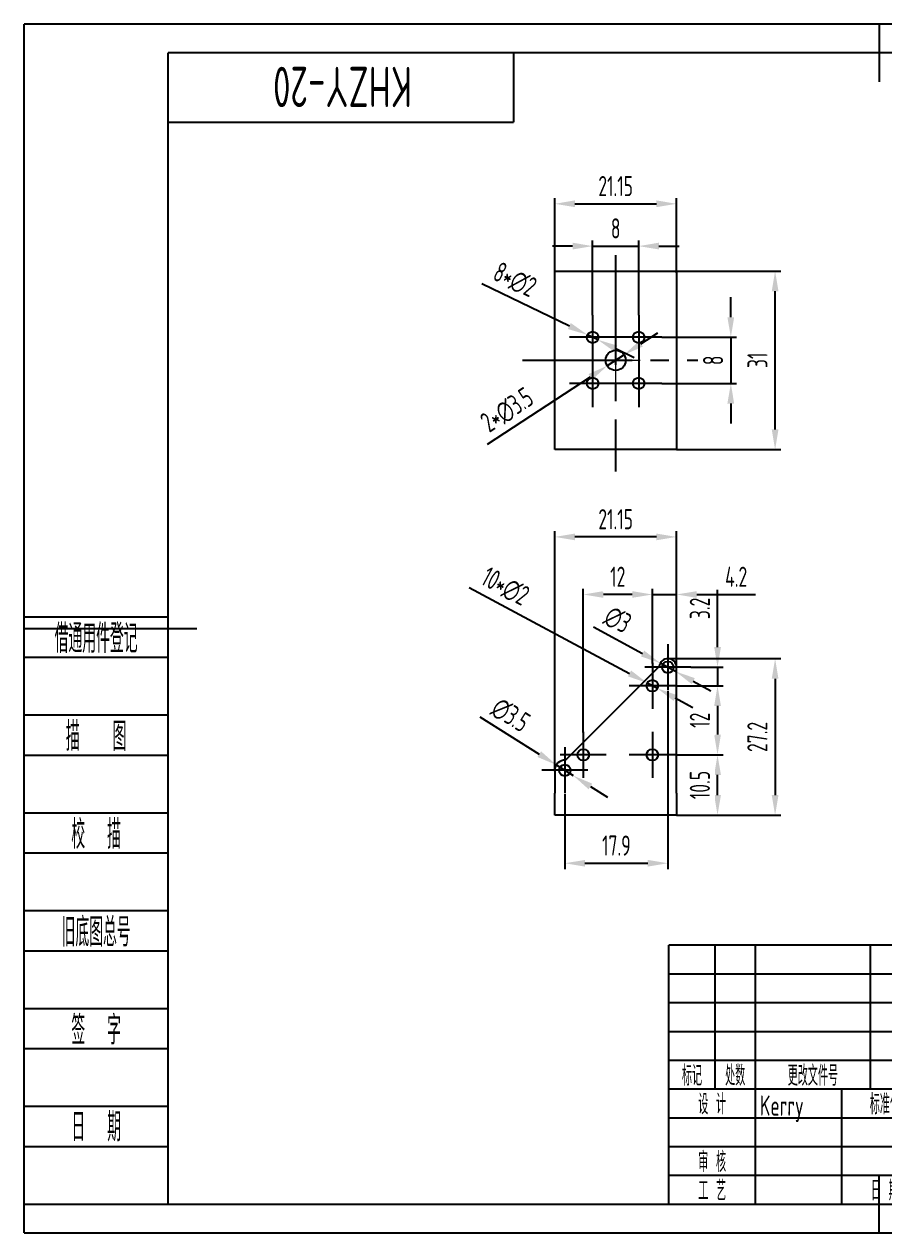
# Model space of a CAD drawing. Header units: inches. Extents: x -25 to 272, y -5 to 205.
# Drawn here: x -25 to 124.5, y -5 to 205 of the extents above; entities that cross this region are included whole.
import ezdxf
from ezdxf.enums import TextEntityAlignment as Align

# ---------------------------------------------------------------- set-up
doc = ezdxf.new("R2010")
doc.units = ezdxf.units.IN
doc.header["$MEASUREMENT"] = 0
doc.linetypes.add('CENTER2', pattern=[28.575, 19.05, -3.175, 3.175, -3.175])
for name, color, linetype in [('1轮廓实线层', 7, 'Continuous'), ('2细线层', 4, 'Continuous'), ('3中心线层', 1, 'CENTER2'), ('6文字层', 3, 'Continuous'), ('7标注层', 4, 'Continuous'), ('图框层', 7, 'Continuous')]:
    doc.layers.add(name, color=color, linetype=linetype)
doc.styles.add('PC_TEXTSTYLE', font='ISOCP.SHX', dxfattribs={"width": 0.707, "bigfont": 'GBCBIG.SHX'})
doc.dimstyles.new('GB_DIAMETER', dxfattribs={"dimtxt": 3.5, "dimasz": 3.5, "dimexe": 1, "dimexo": 0, "dimgap": 1.5, "dimtad": 1, "dimjust": 4, "dimdsep": 46, "dimtxsty": 'PC_TEXTSTYLE', "dimcen": 0, "dimclrd": 256, "dimclrt": 3, "dimadec": 0, "dimazin": 2, "dimtp": 0.1, "dimtm": 0.1, "dimtfac": 0.71, "dimtdec": 3, "dimtmove": 0, "dimatfit": 2, "dimfxl": 1, "dimtfill": 1, "dimarcsym": 0})
doc.dimstyles.new('GB_LINEAR', dxfattribs={"dimtxt": 3.5, "dimasz": 3.5, "dimexe": 1, "dimexo": 0, "dimgap": 1.5, "dimtad": 1, "dimdsep": 46, "dimtxsty": 'PC_TEXTSTYLE', "dimcen": 0, "dimclrd": 256, "dimclrt": 3, "dimadec": 0, "dimazin": 2, "dimtp": 0.1, "dimtm": 0.1, "dimtfac": 0.71, "dimtdec": 3, "dimtmove": 0, "dimatfit": 3, "dimfxl": 1, "dimtfill": 1, "dimarcsym": 0})

# ---------------------------------------------------------------- blocks, each defined once
blk = doc.blocks.new('ZwmFrameMain_A4^_^无分区图框^_^landscape')
at = {"layer": '1轮廓实线层'}
for p, q in [((123.5, 205), (123.5, 195)), ((0, 0), (0, 200)), ((267, 200), (0, 200)), ((-25, 100), (5, 100)), ((123.5, -5), (123.5, 5)), ((0, 0), (267, 0))]:
    blk.add_line(p, q, dxfattribs=at)
at = {"layer": '2细线层'}
for p, q in [((-25, -5), (-25, 205)), ((272, 205), (-25, 205)), ((-25, -5), (272, -5))]:
    blk.add_line(p, q, dxfattribs=at)
blk = doc.blocks.new('ZwmFrameMain_标题栏1')
at = {"layer": '1轮廓实线层'}
for p, q in [((-180, 0), (-180, 45)), ((0, 45), (-180, 45)), ((-172, 20), (-172, 45)), ((-165, 20), (-165, 45)), ((-145, 20), (-145, 45)), ((-130, 20), (-130, 45)), ((-120, 0), (-120, 45)), ((0, 0), (0, 45)), ((-60, 30), (0, 30)), ((-180, 20), (-60, 20)), ((-165, 0), (-165, 20)), ((-150, 0), (-150, 20)), ((-135, 0), (-135, 20)), ((-60, 15), (0, 15)), ((-180, 0), (0, 0))]:
    blk.add_line(p, q, dxfattribs=at)
at = {"layer": '1轮廓实线层', "color": 7}
for p, q in [((-60, 0), (-60, 45)), ((-180, 25), (-120, 25))]:
    blk.add_line(p, q, dxfattribs=at)
at = {"layer": '2细线层'}
for p, q in [((-180, 40), (-120, 40)), ((-180, 35), (-120, 35)), ((-180, 30), (-120, 30)), ((-90, 0), (-90, 20)), ((-75, 6), (-75, 20)), ((-180, 15), (-120, 15)), ((-120, 14), (-60, 14)), ((-112.5, 6), (-112.5, 14)), ((-105, 6), (-105, 14)), ((-97.5, 6), (-97.5, 14)), ((-180, 10), (-120, 10)), ((-180, 5), (-120, 5)), ((-120, 6), (-60, 6))]:
    blk.add_line(p, q, dxfattribs=at)
at = {"layer": '6文字层', "style": 'PC_TEXTSTYLE', "width": 0.667}
for s, p in [('标记', (-176, 22.5)), ('处数', (-168.5, 22.5)), (' 更改文件号 ', (-155, 22.5)), (' 签 字 ', (-137.5, 22.5)), (' 日期 ', (-125, 22.5)), (' 设 计 ', (-172.5, 17.51)), (' 标准化 ', (-142.5, 17.51)), (' 图 样 标 记 ', (-105, 17)), (' 重 量 ', (-82.5, 17)), (' 比 例 ', (-67.5, 17)), (' 审 核 ', (-172.5, 7.5)), (' 工 艺 ', (-172.5, 2.5)), (' 日 期 ', (-142.5, 2.5)), ('共       页', (-105, 3)), ('第       页', (-75, 3))]:
    blk.add_text(s, height=3.5, dxfattribs=at).set_placement(p, align=Align.MIDDLE)
at = {"layer": '6文字层', "style": 'PC_TEXTSTYLE', "flags": 8}
for tag, height, width, p, p2 in [('企业名称', 5, 3.445461, (-54.29, 34.82), (-5.27, 34.82)), ('产品名称或材料标记', 7, 1.034456, (-113.46, 28.64), (-66.42, 28.64)), ('图样名称', 5, 3.480264, (-54.79, 19.98), (-5.27, 19.98)), ('标准化', 3.5, 1.756036, (-133.83, 15.37), (-120.75, 15.37)), ('重量', 3.5, 2.448074, (-88.46, 7.54), (-76.55, 7.54)), ('比例', 3.5, 2.367734, (-73.35, 7.54), (-61.93, 7.54)), ('图样代号', 5, 3.489916, (-54.79, 5.63), (-5.52, 5.63)), ('审核', 3.5, 2.723972, (-163.99, 5.37), (-150.63, 5.37)), ('工艺', 3.5, 2.851598, (-164.21, 0.37), (-150.89, 0.37)), ('共几页', 3.5, 0.953151, (-108.58, 1.48), (-101.56, 1.48)), ('日期', 3.5, 2.733185, (-133.83, 0.37), (-120.75, 0.37))]:
    blk.add_attdef(tag, text='', height=height, dxfattribs=dict(at, width=width)).set_placement(p, p2, align=Align.FIT)
at = {"layer": '6文字层', "style": 'PC_TEXTSTYLE', "width": 9.901758, "flags": 8}
blk.add_attdef('设计', text='', height=3.5, rotation=359.5768, dxfattribs=at).set_placement((-164.23, 15.37), (-150.37, 15.27), align=Align.FIT)
at = {"layer": '6文字层', "color": 3, "style": 'PC_TEXTSTYLE', "width": 0.96618, "flags": 8}
blk.add_attdef('第几页', text='', height=3.5, dxfattribs=at).set_placement((-78.29, 1.5), (-71.16, 1.5), align=Align.FIT)
at = {"layer": '6文字层', "color": 0, "style": 'PC_TEXTSTYLE', "width": 0.715273, "flags": 8}
blk.add_attdef('图纸张数', text='', height=3.5, dxfattribs=at).set_placement((-2.66, -3.87), (4.46, -3.87), align=Align.FIT)
blk = doc.blocks.new('ZwmFrameMain_图样代号')
at = {"layer": '2细线层', "linetype": 'Continuous'}
for p in [(60, 0), (0, -12)]:
    blk.add_line(p, (60, -12), dxfattribs=at)
at = {"layer": '6文字层', "style": 'PC_TEXTSTYLE', "width": 2.827942}
blk.add_attdef('图样代号', text='', height=7, rotation=180, dxfattribs=at).set_placement((58.24, -2.4), (2.35, -2.4), align=Align.FIT)
blk = doc.blocks.new('ZwmFrameMain_附加栏')
at = {"layer": '2细线层'}
for p, q in [((-25, 102), (0, 102)), ((-25, 95), (0, 95)), ((-25, 85), (0, 85)), ((-25, 78), (0, 78)), ((-25, 68), (0, 68)), ((-25, 61), (0, 61)), ((-25, 51), (0, 51)), ((-25, 44), (0, 44)), ((-25, 34), (0, 34)), ((-25, 27), (0, 27)), ((-25, 17), (0, 17)), ((-25, 10), (0, 10)), ((-25, 0), (0, 0))]:
    blk.add_line(p, q, dxfattribs=at)
at = {"layer": '6文字层', "color": 3, "style": 'PC_TEXTSTYLE'}
for s, width, p in [('借通用件登记', 0.667, (-12.5, 98.5)), ('描   图', 0.6667, (-12.5, 81.5)), ('校  描', 0.667, (-12.5, 64.5)), ('旧底图总号', 0.667, (-12.5, 47.5)), ('签  字', 0.667, (-12.5, 30.5)), ('日  期', 0.667, (-12.49, 13.6))]:
    blk.add_text(s, height=5, dxfattribs=dict(at, width=width)).set_placement(p, align=Align.MIDDLE)
at = {"layer": '6文字层', "style": 'PC_TEXTSTYLE'}
for tag, width, p, p2 in [('借通用件登记', 0.671328, (-23.44, 86.36), (-1.25, 86.36)), ('描图', 2.120922, (-23.44, 69.36), (-1.25, 69.36)), ('校图', 2.149976, (-23.75, 52.06), (-1.25, 52.06)), ('旧底图总号', 0.761452, (-22.84, 35.67), (-1.86, 35.67)), ('签字', 2.026939, (-23.14, 18.37), (-1.56, 18.37)), ('日期', 1.89999, (-22.84, 1.37), (-2.17, 1.37))]:
    blk.add_attdef(tag, text='', height=5, dxfattribs=dict(at, width=width)).set_placement(p, p2, align=Align.FIT)
blk = doc.blocks.new('*D31')
at = {"layer": '7标注层', "color": 0, "lineweight": -2}
for p, q in [((67.16, 161.79), (67.16, 174.79)), ((88.31, 161.79), (88.31, 174.79))]:
    blk.add_line(p, q, dxfattribs=at)
at = {"layer": '7标注层', "lineweight": -2}
blk.add_line((70.66, 173.79), (84.81, 173.79), dxfattribs=at)
at = {"layer": '7标注层'}
for points in [[(70.66, 174.38), (70.66, 173.21), (67.16, 173.79)], [(84.81, 173.21), (84.81, 174.38), (88.31, 173.79)]]:
    blk.add_solid(points, dxfattribs=at)
at = {"layer": 'Defpoints', "color": 0}
for p in [(88.31, 173.79), (67.16, 161.79), (88.31, 161.79)]:
    blk.add_point(p, dxfattribs=at)
at = {"layer": '7标注层', "color": 3, "insert": (77.74, 176.87), "char_height": 3.5, "attachment_point": 5, "style": 'PC_TEXTSTYLE', "bg_fill": 3, "box_fill_scale": 1.25, "bg_fill_color": 257, "bg_fill_transparency": 0}
blk.add_mtext('21.15', dxfattribs=at)
blk = doc.blocks.new('*D32')
at = {"layer": '7标注层', "color": 0, "lineweight": -2}
for p, q in [((88.31, 162.09), (106.43, 162.09)), ((88.31, 131.09), (106.43, 131.09))]:
    blk.add_line(p, q, dxfattribs=at)
at = {"layer": '7标注层', "lineweight": -2}
blk.add_line((105.43, 134.59), (105.43, 158.59), dxfattribs=at)
at = {"layer": '7标注层'}
for points in [[(106.02, 158.59), (104.85, 158.59), (105.43, 162.09)], [(104.85, 134.59), (106.02, 134.59), (105.43, 131.09)]]:
    blk.add_solid(points, dxfattribs=at)
at = {"layer": 'Defpoints', "color": 0}
for p in [(88.31, 162.09), (105.43, 162.09), (88.31, 131.09)]:
    blk.add_point(p, dxfattribs=at)
at = {"layer": '7标注层', "color": 3, "insert": (102.36, 146.59), "char_height": 3.5, "attachment_point": 5, "rotation": 90, "style": 'PC_TEXTSTYLE', "bg_fill": 3, "box_fill_scale": 1.25, "bg_fill_color": 257, "bg_fill_transparency": 0}
blk.add_mtext('31', dxfattribs=at)
blk = doc.blocks.new('*D36')
at = {"layer": '7标注层', "lineweight": -2}
for p, q in [((70.24, 166.44), (66.74, 166.44)), ((73.74, 166.44), (81.74, 166.44)), ((85.24, 166.44), (88.74, 166.44))]:
    blk.add_line(p, q, dxfattribs=at)
at = {"layer": '7标注层', "color": 0, "lineweight": -2}
for p, q in [((73.74, 154.44), (73.74, 167.44)), ((81.74, 154.44), (81.74, 167.44))]:
    blk.add_line(p, q, dxfattribs=at)
at = {"layer": '7标注层'}
for points in [[(70.24, 165.86), (70.24, 167.03), (73.74, 166.44)], [(85.24, 167.03), (85.24, 165.86), (81.74, 166.44)]]:
    blk.add_solid(points, dxfattribs=at)
at = {"layer": 'Defpoints', "color": 0}
for p in [(81.74, 166.44), (73.74, 154.44), (81.74, 154.44)]:
    blk.add_point(p, dxfattribs=at)
at = {"layer": '7标注层', "color": 3, "insert": (77.74, 169.52), "char_height": 3.5, "attachment_point": 5, "style": 'PC_TEXTSTYLE', "bg_fill": 3, "box_fill_scale": 1.25, "bg_fill_color": 257, "bg_fill_transparency": 0}
blk.add_mtext('8', dxfattribs=at)
blk = doc.blocks.new('*D37')
at = {"layer": '7标注层', "lineweight": -2}
for p, q in [((97.74, 154.09), (97.74, 157.59)), ((97.74, 150.59), (97.74, 142.59)), ((97.74, 139.09), (97.74, 135.59))]:
    blk.add_line(p, q, dxfattribs=at)
at = {"layer": '7标注层', "color": 0, "lineweight": -2}
for p, q in [((85.74, 150.59), (98.74, 150.59)), ((85.74, 142.59), (98.74, 142.59))]:
    blk.add_line(p, q, dxfattribs=at)
at = {"layer": '7标注层'}
for points in [[(97.15, 154.09), (98.32, 154.09), (97.74, 150.59)], [(98.32, 139.09), (97.15, 139.09), (97.74, 142.59)]]:
    blk.add_solid(points, dxfattribs=at)
at = {"layer": 'Defpoints', "color": 0}
for p in [(85.74, 150.59), (85.74, 142.59), (97.74, 142.59)]:
    blk.add_point(p, dxfattribs=at)
at = {"layer": '7标注层', "color": 3, "insert": (94.66, 146.59), "char_height": 3.5, "attachment_point": 5, "rotation": 90, "style": 'PC_TEXTSTYLE', "bg_fill": 3, "box_fill_scale": 1.25, "bg_fill_color": 257, "bg_fill_transparency": 0}
blk.add_mtext('8', dxfattribs=at)
blk = doc.blocks.new('*D38')
at = {"layer": '7标注层', "lineweight": -2}
for p, q in [((54.52, 159.92), (69.69, 152.56)), ((74.64, 150.16), (72.84, 151.03)), ((77.78, 148.63), (80.93, 147.1))]:
    blk.add_line(p, q, dxfattribs=at)
at = {"layer": '7标注层'}
for points in [[(69.43, 152.03), (69.94, 153.08), (72.84, 151.03)], [(78.04, 149.15), (77.53, 148.1), (74.64, 150.16)]]:
    blk.add_solid(points, dxfattribs=at)
at = {"layer": 'Defpoints', "color": 0}
for p in [(72.84, 151.03), (74.64, 150.16)]:
    blk.add_point(p, dxfattribs=at)
at = {"layer": '7标注层', "color": 3, "insert": (60.22, 160.57), "char_height": 3.5, "attachment_point": 5, "rotation": 334.1117, "style": 'PC_TEXTSTYLE', "bg_fill": 3, "box_fill_scale": 1.25, "bg_fill_color": 257, "bg_fill_transparency": 0}
blk.add_mtext('8*∅2', dxfattribs=at)
blk = doc.blocks.new('*D39')
at = {"layer": '7标注层', "lineweight": -2}
for p, q in [((82.13, 149.47), (85.06, 151.38)), ((79.2, 147.55), (76.27, 145.64)), ((55.49, 132.04), (73.34, 143.72))]:
    blk.add_line(p, q, dxfattribs=at)
at = {"layer": '7标注层'}
for points in [[(81.81, 149.96), (82.45, 148.98), (79.2, 147.55)], [(73.66, 143.23), (73.02, 144.21), (76.27, 145.64)]]:
    blk.add_solid(points, dxfattribs=at)
at = {"layer": 'Defpoints', "color": 0}
for p in [(79.2, 147.55), (76.27, 145.64)]:
    blk.add_point(p, dxfattribs=at)
at = {"layer": '7标注层', "color": 3, "insert": (58.89, 137.94), "char_height": 3.5, "attachment_point": 5, "rotation": 33.1958, "style": 'PC_TEXTSTYLE', "bg_fill": 3, "box_fill_scale": 1.25, "bg_fill_color": 257, "bg_fill_transparency": 0}
blk.add_mtext('2*∅3.5', dxfattribs=at)
blk = doc.blocks.new('*D41')
at = {"layer": '7标注层', "color": 0, "lineweight": -2}
for p, q in [((88.11, 90.06), (96.43, 90.06)), ((88.11, 78.06), (96.43, 78.06))]:
    blk.add_line(p, q, dxfattribs=at)
at = {"layer": '7标注层', "lineweight": -2}
blk.add_line((95.43, 86.56), (95.43, 81.56), dxfattribs=at)
at = {"layer": '7标注层'}
for points in [[(96.02, 86.56), (94.85, 86.56), (95.43, 90.06)], [(94.85, 81.56), (96.02, 81.56), (95.43, 78.06)]]:
    blk.add_solid(points, dxfattribs=at)
at = {"layer": 'Defpoints', "color": 0}
for p in [(88.11, 90.06), (88.11, 78.06), (95.43, 78.06)]:
    blk.add_point(p, dxfattribs=at)
at = {"layer": '7标注层', "color": 3, "insert": (92.36, 84.06), "char_height": 3.5, "attachment_point": 5, "rotation": 90, "style": 'PC_TEXTSTYLE', "bg_fill": 3, "box_fill_scale": 1.25, "bg_fill_color": 257, "bg_fill_transparency": 0}
blk.add_mtext('12', dxfattribs=at)
blk = doc.blocks.new('*D42')
at = {"layer": '7标注层', "color": 0, "lineweight": -2}
for p, q in [((88.11, 78.06), (96.43, 78.06)), ((88.31, 67.56), (96.43, 67.56))]:
    blk.add_line(p, q, dxfattribs=at)
at = {"layer": '7标注层', "lineweight": -2}
blk.add_line((95.43, 71.06), (95.43, 74.56), dxfattribs=at)
at = {"layer": '7标注层'}
for points in [[(96.02, 74.56), (94.85, 74.56), (95.43, 78.06)], [(94.85, 71.06), (96.02, 71.06), (95.43, 67.56)]]:
    blk.add_solid(points, dxfattribs=at)
at = {"layer": 'Defpoints', "color": 0}
for p in [(88.11, 78.06), (95.43, 78.06), (88.31, 67.56)]:
    blk.add_point(p, dxfattribs=at)
at = {"layer": '7标注层', "color": 3, "insert": (92.36, 72.81), "char_height": 3.5, "attachment_point": 5, "rotation": 90, "style": 'PC_TEXTSTYLE', "bg_fill": 3, "box_fill_scale": 1.25, "bg_fill_color": 257, "bg_fill_transparency": 0}
blk.add_mtext('10.5', dxfattribs=at)
blk = doc.blocks.new('*D43')
at = {"layer": '7标注层', "lineweight": -2}
for p, q in [((95.43, 96.76), (95.43, 106.73)), ((95.43, 93.26), (95.43, 90.06)), ((95.43, 86.56), (95.43, 83.06))]:
    blk.add_line(p, q, dxfattribs=at)
at = {"layer": '7标注层', "color": 0, "lineweight": -2}
for p, q in [((90.81, 93.26), (96.43, 93.26)), ((95.43, 90.06), (96.43, 90.06))]:
    blk.add_line(p, q, dxfattribs=at)
at = {"layer": '7标注层'}
for points in [[(94.85, 96.76), (96.02, 96.76), (95.43, 93.26)], [(96.02, 86.56), (94.85, 86.56), (95.43, 90.06)]]:
    blk.add_solid(points, dxfattribs=at)
at = {"layer": 'Defpoints', "color": 0}
for p in [(90.81, 93.26), (95.43, 90.06), (95.43, 90.06)]:
    blk.add_point(p, dxfattribs=at)
at = {"layer": '7标注层', "color": 3, "insert": (92.36, 103.49), "char_height": 3.5, "attachment_point": 5, "rotation": 90, "style": 'PC_TEXTSTYLE', "bg_fill": 3, "box_fill_scale": 1.25, "bg_fill_color": 257, "bg_fill_transparency": 0}
blk.add_mtext('3.2', dxfattribs=at)
blk = doc.blocks.new('*D44')
at = {"layer": '7标注层', "color": 0, "lineweight": -2}
for p, q in [((86.81, 94.76), (106.43, 94.76)), ((88.31, 67.56), (106.43, 67.56))]:
    blk.add_line(p, q, dxfattribs=at)
at = {"layer": '7标注层', "lineweight": -2}
blk.add_line((105.43, 91.26), (105.43, 71.06), dxfattribs=at)
at = {"layer": '7标注层'}
for points in [[(106.02, 91.26), (104.85, 91.26), (105.43, 94.76)], [(104.85, 71.06), (106.02, 71.06), (105.43, 67.56)]]:
    blk.add_solid(points, dxfattribs=at)
at = {"layer": 'Defpoints', "color": 0}
for p in [(86.81, 94.76), (88.31, 67.56), (105.43, 67.56)]:
    blk.add_point(p, dxfattribs=at)
at = {"layer": '7标注层', "color": 3, "insert": (102.36, 81.16), "char_height": 3.5, "attachment_point": 5, "rotation": 90, "style": 'PC_TEXTSTYLE', "bg_fill": 3, "box_fill_scale": 1.25, "bg_fill_color": 257, "bg_fill_transparency": 0}
blk.add_mtext('27.2', dxfattribs=at)
blk = doc.blocks.new('*D45')
at = {"layer": '7标注层', "color": 0, "lineweight": -2}
for p, q in [((72.11, 81.91), (72.11, 106.91)), ((84.11, 93.91), (84.11, 106.91))]:
    blk.add_line(p, q, dxfattribs=at)
at = {"layer": '7标注层', "lineweight": -2}
blk.add_line((80.61, 105.91), (75.61, 105.91), dxfattribs=at)
at = {"layer": '7标注层'}
for points in [[(75.61, 106.49), (75.61, 105.33), (72.11, 105.91)], [(80.61, 105.33), (80.61, 106.49), (84.11, 105.91)]]:
    blk.add_solid(points, dxfattribs=at)
at = {"layer": 'Defpoints', "color": 0}
for p in [(72.11, 105.91), (84.11, 93.91), (72.11, 81.91)]:
    blk.add_point(p, dxfattribs=at)
at = {"layer": '7标注层', "color": 3, "insert": (78.11, 108.99), "char_height": 3.5, "attachment_point": 5, "style": 'PC_TEXTSTYLE', "bg_fill": 3, "box_fill_scale": 1.25, "bg_fill_color": 257, "bg_fill_transparency": 0}
blk.add_mtext('12', dxfattribs=at)
blk = doc.blocks.new('*D46')
at = {"layer": '7标注层', "lineweight": -2}
for p, q in [((80.61, 105.91), (77.11, 105.91)), ((84.11, 105.91), (88.31, 105.91)), ((91.81, 105.91), (102.02, 105.91))]:
    blk.add_line(p, q, dxfattribs=at)
at = {"layer": '7标注层', "color": 0, "lineweight": -2}
for p, q in [((84.11, 93.91), (84.11, 106.91)), ((88.31, 93.11), (88.31, 106.91))]:
    blk.add_line(p, q, dxfattribs=at)
at = {"layer": '7标注层'}
for points in [[(80.61, 105.33), (80.61, 106.49), (84.11, 105.91)], [(91.81, 106.49), (91.81, 105.33), (88.31, 105.91)]]:
    blk.add_solid(points, dxfattribs=at)
at = {"layer": 'Defpoints', "color": 0}
for p in [(88.31, 105.91), (84.11, 93.91), (88.31, 93.11)]:
    blk.add_point(p, dxfattribs=at)
at = {"layer": '7标注层', "color": 3, "insert": (98.67, 108.99), "char_height": 3.5, "attachment_point": 5, "style": 'PC_TEXTSTYLE', "bg_fill": 3, "box_fill_scale": 1.25, "bg_fill_color": 257, "bg_fill_transparency": 0}
blk.add_mtext('4.2', dxfattribs=at)
blk = doc.blocks.new('*D47')
at = {"layer": '7标注层', "color": 0, "lineweight": -2}
for p, q in [((67.16, 75.21), (67.16, 116.91)), ((88.31, 93.11), (88.31, 116.91))]:
    blk.add_line(p, q, dxfattribs=at)
at = {"layer": '7标注层', "lineweight": -2}
blk.add_line((84.81, 115.91), (70.66, 115.91), dxfattribs=at)
at = {"layer": '7标注层'}
for points in [[(70.66, 116.49), (70.66, 115.33), (67.16, 115.91)], [(84.81, 115.33), (84.81, 116.49), (88.31, 115.91)]]:
    blk.add_solid(points, dxfattribs=at)
at = {"layer": 'Defpoints', "color": 0}
for p in [(67.16, 115.91), (88.31, 93.11), (67.16, 75.21)]:
    blk.add_point(p, dxfattribs=at)
at = {"layer": '7标注层', "color": 3, "insert": (77.74, 118.99), "char_height": 3.5, "attachment_point": 5, "style": 'PC_TEXTSTYLE', "bg_fill": 3, "box_fill_scale": 1.25, "bg_fill_color": 257, "bg_fill_transparency": 0}
blk.add_mtext('21.15', dxfattribs=at)
blk = doc.blocks.new('*D48')
at = {"layer": '7标注层', "color": 0, "lineweight": -2}
for p, q in [((86.81, 89.11), (86.81, 58.21)), ((68.91, 71.21), (68.91, 58.21))]:
    blk.add_line(p, q, dxfattribs=at)
at = {"layer": '7标注层', "lineweight": -2}
blk.add_line((72.41, 59.21), (83.31, 59.21), dxfattribs=at)
at = {"layer": '7标注层'}
for points in [[(72.41, 59.79), (72.41, 58.63), (68.91, 59.21)], [(83.31, 58.63), (83.31, 59.79), (86.81, 59.21)]]:
    blk.add_solid(points, dxfattribs=at)
at = {"layer": 'Defpoints', "color": 0}
for p in [(86.81, 89.11), (68.91, 71.21), (86.81, 59.21)]:
    blk.add_point(p, dxfattribs=at)
at = {"layer": '7标注层', "color": 3, "insert": (77.86, 62.29), "char_height": 3.5, "attachment_point": 5, "style": 'PC_TEXTSTYLE', "bg_fill": 3, "box_fill_scale": 1.25, "bg_fill_color": 257, "bg_fill_transparency": 0}
blk.add_mtext('17.9', dxfattribs=at)
blk = doc.blocks.new('*D49')
at = {"layer": '7标注层', "lineweight": -2}
for p, q in [((54.16, 84.67), (64.47, 78.16)), ((70.39, 74.43), (67.43, 76.3)), ((73.35, 72.56), (76.31, 70.69))]:
    blk.add_line(p, q, dxfattribs=at)
at = {"layer": '7标注层'}
for points in [[(64.16, 77.67), (64.78, 78.66), (67.43, 76.3)], [(73.66, 73.05), (73.04, 72.06), (70.39, 74.43)]]:
    blk.add_solid(points, dxfattribs=at)
at = {"layer": 'Defpoints', "color": 0}
for p in [(67.43, 76.3), (70.39, 74.43)]:
    blk.add_point(p, dxfattribs=at)
at = {"layer": '7标注层', "color": 3, "insert": (59.48, 84.95), "char_height": 3.5, "attachment_point": 5, "rotation": 327.7272, "style": 'PC_TEXTSTYLE', "bg_fill": 3, "box_fill_scale": 1.25, "bg_fill_color": 257, "bg_fill_transparency": 0}
blk.add_mtext('∅3.5', dxfattribs=at)
blk = doc.blocks.new('*D50')
at = {"layer": '7标注层', "lineweight": -2}
for p, q in [((73.89, 100.3), (82.42, 95.65)), ((88.13, 92.54), (85.49, 93.98)), ((91.2, 90.87), (94.28, 89.19))]:
    blk.add_line(p, q, dxfattribs=at)
at = {"layer": '7标注层'}
for points in [[(82.14, 95.14), (82.7, 96.16), (85.49, 93.98)], [(91.48, 91.38), (90.92, 90.36), (88.13, 92.54)]]:
    blk.add_solid(points, dxfattribs=at)
at = {"layer": 'Defpoints', "color": 0}
for p in [(85.49, 93.98), (88.13, 92.54)]:
    blk.add_point(p, dxfattribs=at)
at = {"layer": '7标注层', "color": 3, "insert": (78.09, 101.51), "char_height": 3.5, "attachment_point": 5, "rotation": 331.4235, "style": 'PC_TEXTSTYLE', "bg_fill": 3, "box_fill_scale": 1.25, "bg_fill_color": 257, "bg_fill_transparency": 0}
blk.add_mtext('∅3', dxfattribs=at)
blk = doc.blocks.new('*D51')
at = {"layer": '7标注层', "lineweight": -2}
for p, q in [((52.28, 107.15), (80.15, 92.19)), ((84.99, 89.59), (83.23, 90.53)), ((88.08, 87.93), (91.16, 86.28))]:
    blk.add_line(p, q, dxfattribs=at)
at = {"layer": '7标注层'}
for points in [[(79.87, 91.68), (80.42, 92.7), (83.23, 90.53)], [(88.35, 88.45), (87.8, 87.42), (84.99, 89.59)]]:
    blk.add_solid(points, dxfattribs=at)
at = {"layer": 'Defpoints', "color": 0}
for p in [(83.23, 90.53), (84.99, 89.59)]:
    blk.add_point(p, dxfattribs=at)
at = {"layer": '7标注层', "color": 3, "insert": (58.55, 107.28), "char_height": 3.5, "attachment_point": 5, "rotation": 331.7715, "style": 'PC_TEXTSTYLE', "bg_fill": 3, "box_fill_scale": 1.25, "bg_fill_color": 257, "bg_fill_transparency": 0}
blk.add_mtext('10*∅2', dxfattribs=at)
blk = doc.blocks.new('SW_CENTERMARKSYMBOL_0')
at = {"color": 0, "linetype": 'Continuous', "lineweight": 18}
for p, q in [((0, 2.5), (0, 4.25)), ((0, 0), (0, 2.5)), ((-2.5, 0), (-4.25, 0)), ((0, 0), (-2.5, 0)), ((0, 0), (0, -2.5)), ((0, 0), (2.5, 0)), ((2.5, 0), (4.25, 0)), ((0, -2.5), (0, -4.25))]:
    blk.add_line(p, q, dxfattribs=at)
blk = doc.blocks.new('SW_CENTERMARKSYMBOL_1')
at = {"color": 0, "linetype": 'Continuous', "lineweight": 18}
for p, q in [((0, 2.5), (0, 3.5)), ((0, 0), (0, 2.5)), ((-2.5, 0), (-3.5, 0)), ((0, 0), (-2.5, 0)), ((0, 0), (0, -2.5)), ((0, 0), (2.5, 0)), ((2.5, 0), (3.5, 0)), ((0, -2.5), (0, -3.5))]:
    blk.add_line(p, q, dxfattribs=at)
blk = doc.blocks.new('SW_CENTERMARKSYMBOL_2')
at = {"color": 0, "linetype": 'Continuous', "lineweight": 18}
for p, q in [((0, 2.5), (0, 3.5)), ((0, 0), (0, 2.5)), ((-2.5, 0), (-3.5, 0)), ((0, 0), (-2.5, 0)), ((0, 0), (0, -2.5)), ((0, 0), (2.5, 0)), ((2.5, 0), (3.5, 0)), ((0, -2.5), (0, -3.5))]:
    blk.add_line(p, q, dxfattribs=at)
blk = doc.blocks.new('SW_CENTERMARKSYMBOL_3')
at = {"color": 0, "linetype": 'Continuous', "lineweight": 18}
for p, q in [((0, 2.5), (0, 3.5)), ((0, 0), (0, 2.5)), ((-2.5, 0), (-3.5, 0)), ((0, 0), (-2.5, 0)), ((0, 0), (0, -2.5)), ((0, 0), (2.5, 0)), ((2.5, 0), (3.5, 0)), ((0, -2.5), (0, -3.5))]:
    blk.add_line(p, q, dxfattribs=at)
blk = doc.blocks.new('SW_CENTERMARKSYMBOL_4')
at = {"color": 0, "linetype": 'Continuous', "lineweight": 18}
for p, q in [((0, 2.5), (0, 3.5)), ((0, 0), (0, 2.5)), ((-2.5, 0), (-3.5, 0)), ((0, 0), (-2.5, 0)), ((0, 0), (0, -2.5)), ((0, 0), (2.5, 0)), ((2.5, 0), (3.5, 0)), ((0, -2.5), (0, -3.5))]:
    blk.add_line(p, q, dxfattribs=at)

msp = doc.modelspace()

# ---------------------------------------------------------------- linework, layer by layer
at = {"color": 7, "linetype": 'Continuous', "lineweight": 25}
for p, q in [((67.161, 161.501), (67.161, 161.794)), ((88.311, 161.794), (88.311, 161.501)), ((67.161, 159.237), (67.161, 161.501)), ((88.311, 161.501), (88.311, 159.237)), ((67.161, 158.53), (67.161, 159.237)), ((67.161, 134.358), (67.161, 158.53)), ((88.311, 159.237), (88.311, 158.53)), ((88.311, 158.53), (88.311, 134.358)), ((67.161, 133.651), (67.161, 134.358)), ((67.161, 131.387), (67.161, 133.651)), ((88.311, 134.358), (88.311, 133.651)), ((88.311, 133.651), (88.311, 131.387)), ((67.161, 131.094), (67.161, 131.387)), ((88.311, 131.094), (67.161, 131.094)), ((88.311, 131.387), (88.311, 131.094)), ((67.161, 67.854), (67.161, 70.118)), ((88.311, 70.825), (88.311, 70.118)), ((88.311, 70.118), (88.311, 67.854)), ((67.161, 67.561), (67.161, 68.146)), ((67.161, 67.561), (67.161, 67.854)), ((88.311, 67.561), (67.161, 67.561)), ((88.311, 67.854), (88.311, 67.561))]:
    msp.add_line(p, q, dxfattribs=at)
at = {"layer": '3中心线层'}
for p, q in [((73.736, 154.444), (73.736, 146.444)), ((81.736, 154.444), (81.736, 146.444)), ((77.736, 150.594), (69.736, 150.594)), ((85.736, 150.594), (77.736, 150.594)), ((73.736, 146.444), (73.736, 138.444)), ((81.736, 146.444), (81.736, 138.444)), ((77.736, 142.594), (69.736, 142.594)), ((85.736, 142.594), (77.736, 142.594)), ((86.811, 97.261), (86.811, 89.261)), ((90.811, 93.261), (82.811, 93.261)), ((84.111, 94.061), (84.111, 86.061)), ((88.111, 90.061), (80.111, 90.061)), ((72.111, 82.061), (72.111, 74.061)), ((84.111, 82.061), (84.111, 74.061)), ((76.111, 78.061), (68.111, 78.061)), ((68.911, 79.361), (68.911, 71.361)), ((88.111, 78.061), (80.111, 78.061)), ((72.911, 75.361), (64.911, 75.361))]:
    msp.add_line(p, q, dxfattribs=at)

# ---------------------------------------------------------------- block references
at = {"layer": '图框层'}
for name in ['ZwmFrameMain_A4^_^无分区图框^_^landscape', 'ZwmFrameMain_附加栏']:
    msp.add_blockref(name, (0, 0), dxfattribs=at)
ref = msp.add_blockref('ZwmFrameMain_图样代号', (0, 200), dxfattribs=at)
ref.add_attrib('图样代号', 'KHZY-20', dxfattribs={"layer": '6文字层', "height": 7, "rotation": 180, "style": 'PC_TEXTSTYLE', "width": 0.707}).set_placement((30.293, 197.597), align=Align.CENTER)
ref = msp.add_blockref('ZwmFrameMain_标题栏1', (267, 0), dxfattribs=at)
ref.add_attrib('产品名称或材料标记', '不锈钢', dxfattribs={"layer": '6文字层', "height": 7, "style": 'PC_TEXTSTYLE', "width": 0.707}).set_placement((177.058, 28.635), align=Align.CENTER)
ref.add_attrib('设计', 'Kerry', (102.771, 15.372), dxfattribs={"layer": '6文字层', "height": 3.5, "rotation": 359.57685, "style": 'PC_TEXTSTYLE', "width": 0.707})
ref.add_attrib('日期', '2023/10/12', dxfattribs={"layer": '6文字层', "height": 3.5, "style": 'PC_TEXTSTYLE', "width": 0.57952}).set_placement((133.165, 0.371), (146.248, 0.371), align=Align.FIT)
ref.add_attrib('图样名称', '10-15kg舵机系列机身支架', dxfattribs={"layer": '6文字层', "height": 5, "style": 'PC_TEXTSTYLE', "width": 0.707}).set_placement((236.973, 19.978), align=Align.CENTER)
ref.add_attrib('图样代号', 'KHZY-20', dxfattribs={"layer": '6文字层', "height": 5, "style": 'PC_TEXTSTYLE', "width": 0.707}).set_placement((236.85, 5.63), align=Align.CENTER)
ref.add_attrib('比例', '1:1', dxfattribs={"layer": '6文字层', "height": 3.5, "style": 'PC_TEXTSTYLE', "width": 0.707}).set_placement((199.359, 7.542), align=Align.CENTER)

# ---------------------------------------------------------------- next in the draw order: dimensions: what is measured, and where the dimension line sits
at = {"layer": '7标注层'}
for base, p1, p2, picture, middle in [((88.311, 173.794), (67.161, 161.794), (88.311, 161.794), '*D31', (77.736, 176.869)), ((72.111, 105.911), (84.111, 93.911), (72.111, 81.911), '*D45', (78.111, 108.986))]:
    dim = msp.add_linear_dim(base=base, p1=p1, p2=p2, dimstyle='GB_LINEAR', override={"dimscale": 1, "dimgap": 1.5, "dimtad": 1, "dimjust": 0, "dimdec": 2, "dimlfac": 1, "dimse1": 0, "dimse2": 0, "dimsd1": 0, "dimsd2": 0, "dimclrd": 256, "dimclre": 0, "dimtofl": 1, "dimtvp": 0.1}, dxfattribs=at)
    dim.commit()
    dim.dimension.update_dxf_attribs({"geometry": picture, "text_midpoint": middle})
dim = msp.add_linear_dim(base=(95.432, 78.061), p1=(88.111, 90.061), p2=(88.111, 78.061), angle=90, dimstyle='GB_LINEAR', override={"dimscale": 1, "dimgap": 1.5, "dimtad": 1, "dimjust": 0, "dimdec": 2, "dimlfac": 1, "dimse1": 0, "dimse2": 0, "dimsd1": 0, "dimsd2": 0, "dimclrd": 256, "dimclre": 0, "dimtofl": 1, "dimtvp": 0.1}, dxfattribs=at)
dim.commit()
dim.dimension.update_dxf_attribs({"geometry": '*D41', "text_midpoint": (92.357, 84.061)})

# ---------------------------------------------------------------- next in the draw order: linework, layer by layer
at = {"layer": '3中心线层'}
msp.add_line((77.736, 164.874), (77.736, 127.275), dxfattribs=at)

# ---------------------------------------------------------------- next in the draw order: dimensions: what is measured, and where the dimension line sits
at = {"layer": '7标注层'}
for base, p1, p2, picture, middle in [((105.432, 162.094), (88.311, 131.094), (88.311, 162.094), '*D32', (102.357, 146.594)), ((95.432, 78.061), (88.311, 67.561), (88.111, 78.061), '*D42', (92.356, 72.811))]:
    dim = msp.add_linear_dim(base=base, p1=p1, p2=p2, angle=90, dimstyle='GB_LINEAR', override={"dimscale": 1, "dimgap": 1.5, "dimtad": 1, "dimjust": 0, "dimdec": 2, "dimlfac": 1, "dimse1": 0, "dimse2": 0, "dimsd1": 0, "dimsd2": 0, "dimclrd": 256, "dimclre": 0, "dimtofl": 1, "dimtvp": 0.1}, dxfattribs=at)
    dim.commit()
    dim.dimension.update_dxf_attribs({"geometry": picture, "text_midpoint": middle})
dim = msp.add_linear_dim(base=(95.432, 90.061), p1=(90.811, 93.261), p2=(95.432, 90.061), angle=90, dimstyle='GB_LINEAR', override={"dimscale": 1, "dimgap": 1.5, "dimtad": 1, "dimjust": 0, "dimdec": 2, "dimlfac": 1, "dimse1": 0, "dimse2": 0, "dimsd1": 0, "dimsd2": 0, "dimclrd": 256, "dimclre": 0, "dimtofl": 1, "dimtvp": 0.1}, dxfattribs=at)
dim.commit()
dim.dimension.update_dxf_attribs({"geometry": '*D43', "text_midpoint": (95.432, 103.493), "dimtype": 160})

# ---------------------------------------------------------------- next in the draw order: linework, layer by layer
at = {"color": 7, "linetype": 'Continuous', "lineweight": 25}
for p, q in [((88.311, 133.508), (88.311, 131.68)), ((88.311, 131.68), (88.311, 131.094))]:
    msp.add_line(p, q, dxfattribs=at)
at = {"layer": '3中心线层'}
msp.add_line((61.557, 146.594), (93.914, 146.594), dxfattribs=at)

# ---------------------------------------------------------------- next in the draw order: dimensions: what is measured, and where the dimension line sits
at = {"layer": '7标注层'}
dim = msp.add_linear_dim(base=(81.736, 166.444), p1=(73.736, 154.444), p2=(81.736, 154.444), dimstyle='GB_LINEAR', override={"dimscale": 1, "dimgap": 1.5, "dimtad": 1, "dimjust": 0, "dimdec": 2, "dimlfac": 1, "dimse1": 0, "dimse2": 0, "dimsd1": 0, "dimsd2": 0, "dimclrd": 256, "dimclre": 0, "dimtofl": 1, "dimtvp": 0.1}, dxfattribs=at)
dim.commit()
dim.dimension.update_dxf_attribs({"geometry": '*D36', "text_midpoint": (77.736, 169.519)})
dim = msp.add_linear_dim(base=(105.432, 67.561), p1=(86.811, 94.761), p2=(88.311, 67.561), angle=90, dimstyle='GB_LINEAR', override={"dimscale": 1, "dimgap": 1.5, "dimtad": 1, "dimjust": 0, "dimdec": 2, "dimlfac": 1, "dimse1": 0, "dimse2": 0, "dimsd1": 0, "dimsd2": 0, "dimclrd": 256, "dimclre": 0, "dimtofl": 1, "dimtvp": 0.1}, dxfattribs=at)
dim.commit()
dim.dimension.update_dxf_attribs({"geometry": '*D44', "text_midpoint": (102.357, 81.161)})

# ---------------------------------------------------------------- next in the draw order: linework, layer by layer
at = {"color": 7, "linetype": 'Continuous', "lineweight": 25}
for p, q in [((88.311, 162.094), (88.311, 161.508)), ((88.311, 71.389), (88.311, 69.975)), ((88.311, 69.975), (88.311, 68.146)), ((88.311, 68.146), (88.311, 67.561))]:
    msp.add_line(p, q, dxfattribs=at)

# ---------------------------------------------------------------- next in the draw order: dimensions: what is measured, and where the dimension line sits
at = {"layer": '7标注层'}
dim = msp.add_diameter_dim_2p(p1=(74.635, 150.157), p2=(72.836, 151.031), text='8*<>', dimstyle='GB_DIAMETER', override={"dimscale": 1, "dimgap": 1.5, "dimtad": 1, "dimjust": 4, "dimtih": 0, "dimtoh": 0, "dimdec": 2, "dimlfac": 1, "dimpost": '', "dimcen": 0, "dimse1": 0, "dimse2": 0, "dimsd1": 0, "dimsd2": 0, "dimtix": 0, "dimtofl": 1, "dimatfit": 0, "dimtvp": 0.1}, dxfattribs=at)
dim.commit()
dim.dimension.update_dxf_attribs({"geometry": '*D38', "text_midpoint": (58.873, 157.807), "dimtype": 163})
dim = msp.add_linear_dim(base=(97.736, 142.594), p1=(85.736, 150.594), p2=(85.736, 142.594), angle=90, dimstyle='GB_LINEAR', override={"dimscale": 1, "dimgap": 1.5, "dimtad": 1, "dimjust": 0, "dimdec": 2, "dimlfac": 1, "dimse1": 0, "dimse2": 0, "dimsd1": 0, "dimsd2": 0, "dimclrd": 256, "dimclre": 0, "dimtofl": 1, "dimtvp": 0.1}, dxfattribs=at)
dim.commit()
dim.dimension.update_dxf_attribs({"geometry": '*D37', "text_midpoint": (94.661, 146.594)})
dim = msp.add_linear_dim(base=(88.311, 105.911), p1=(84.111, 93.911), p2=(88.311, 93.111), dimstyle='GB_LINEAR', override={"dimscale": 1, "dimgap": 1.5, "dimtad": 1, "dimjust": 0, "dimdec": 2, "dimlfac": 1, "dimse1": 0, "dimse2": 0, "dimsd1": 0, "dimsd2": 0, "dimclrd": 256, "dimclre": 0, "dimtofl": 1, "dimtvp": 0.1}, dxfattribs=at)
dim.commit()
dim.dimension.update_dxf_attribs({"geometry": '*D46', "text_midpoint": (98.667, 108.986)})

# ---------------------------------------------------------------- next in the draw order: linework, layer by layer
at = {"color": 7, "linetype": 'Continuous', "lineweight": 25}
for p, q in [((67.161, 162.094), (88.311, 162.094)), ((67.161, 161.508), (67.161, 162.094)), ((67.161, 159.68), (67.161, 161.508)), ((67.161, 158.265), (67.161, 159.68)), ((88.311, 159.68), (88.311, 158.265)), ((88.311, 134.922), (88.311, 133.508))]:
    msp.add_line(p, q, dxfattribs=at)

# ---------------------------------------------------------------- next in the draw order: dimensions: what is measured, and where the dimension line sits
at = {"layer": '7标注层'}
dim = msp.add_diameter_dim_2p(p1=(79.2, 147.552), p2=(76.271, 145.636), text='2*<>', dimstyle='GB_DIAMETER', override={"dimscale": 1, "dimgap": 1.5, "dimtad": 1, "dimjust": 4, "dimtih": 0, "dimtoh": 0, "dimdec": 2, "dimlfac": 1, "dimpost": '', "dimcen": 0, "dimse1": 0, "dimse2": 0, "dimsd1": 0, "dimsd2": 0, "dimtix": 0, "dimtofl": 1, "dimatfit": 0, "dimtvp": 0.1}, dxfattribs=at)
dim.commit()
dim.dimension.update_dxf_attribs({"geometry": '*D39', "text_midpoint": (60.575, 135.366), "dimtype": 163})
dim = msp.add_linear_dim(base=(67.161, 115.911), p1=(88.311, 93.111), p2=(67.161, 75.211), dimstyle='GB_LINEAR', override={"dimscale": 1, "dimgap": 1.5, "dimtad": 1, "dimjust": 0, "dimdec": 2, "dimlfac": 1, "dimse1": 0, "dimse2": 0, "dimsd1": 0, "dimsd2": 0, "dimclrd": 256, "dimclre": 0, "dimtofl": 1, "dimtvp": 0.1}, dxfattribs=at)
dim.commit()
dim.dimension.update_dxf_attribs({"geometry": '*D47', "text_midpoint": (77.736, 118.986)})

# ---------------------------------------------------------------- next in the draw order: linework, layer by layer
at = {"color": 7, "linetype": 'Continuous', "lineweight": 25}
for p, q in [((67.161, 133.508), (67.161, 134.922)), ((67.161, 131.68), (67.161, 133.508)), ((67.161, 131.094), (67.161, 131.68)), ((88.311, 131.094), (67.161, 131.094))]:
    msp.add_line(p, q, dxfattribs=at)
for centre, radius in [((73.736, 150.594), 1), ((81.736, 150.594), 1), ((77.736, 146.594), 1.75), ((73.736, 142.594), 1), ((81.736, 142.594), 1)]:
    msp.add_circle(centre, radius, dxfattribs=at)

# ---------------------------------------------------------------- next in the draw order: block references
at = {"color": 7, "linetype": 'Continuous', "lineweight": 18}
for name, p in [('SW_CENTERMARKSYMBOL_4', (73.736, 150.594)), ('SW_CENTERMARKSYMBOL_1', (81.736, 150.594)), ('SW_CENTERMARKSYMBOL_0', (77.736, 146.594)), ('SW_CENTERMARKSYMBOL_3', (73.736, 142.594)), ('SW_CENTERMARKSYMBOL_2', (81.736, 142.594))]:
    msp.add_blockref(name, p, dxfattribs=at)

# ---------------------------------------------------------------- next in the draw order: dimensions: what is measured, and where the dimension line sits
at = {"layer": '7标注层'}
dim = msp.add_linear_dim(base=(86.811, 59.211), p1=(68.911, 71.211), p2=(86.811, 89.111), dimstyle='GB_LINEAR', override={"dimscale": 1, "dimgap": 1.5, "dimtad": 1, "dimjust": 0, "dimdec": 2, "dimlfac": 1, "dimse1": 0, "dimse2": 0, "dimsd1": 0, "dimsd2": 0, "dimclrd": 256, "dimclre": 0, "dimtofl": 1, "dimtvp": 0.1}, dxfattribs=at)
dim.commit()
dim.dimension.update_dxf_attribs({"geometry": '*D48', "text_midpoint": (77.861, 62.287)})

# ---------------------------------------------------------------- next in the draw order: linework, layer by layer
at = {"color": 7, "linetype": 'Continuous', "lineweight": 25}
msp.add_line((88.311, 67.561), (67.161, 67.561), dxfattribs=at)
msp.add_circle((84.111, 78.061), 1, dxfattribs=at)

# ---------------------------------------------------------------- next in the draw order: dimensions: what is measured, and where the dimension line sits
at = {"layer": '7标注层'}
dim = msp.add_diameter_dim_2p(p1=(70.39, 74.426), p2=(67.431, 76.295), dimstyle='GB_DIAMETER', override={"dimscale": 1, "dimgap": 1.5, "dimtad": 1, "dimjust": 4, "dimtih": 0, "dimtoh": 0, "dimdec": 2, "dimlfac": 1, "dimse1": 0, "dimse2": 0, "dimsd1": 0, "dimsd2": 0, "dimtix": 0, "dimtofl": 1, "dimatfit": 0, "dimtvp": 0.1}, dxfattribs=at)
dim.commit()
dim.dimension.update_dxf_attribs({"geometry": '*D49', "text_midpoint": (60.422, 80.721), "dimtype": 163})

# ---------------------------------------------------------------- next in the draw order: linework, layer by layer
at = {"color": 7, "linetype": 'Continuous', "lineweight": 25}
for p, q in [((67.161, 75.361), (67.161, 71.389)), ((67.161, 69.975), (67.161, 71.389)), ((67.161, 68.146), (67.161, 69.975))]:
    msp.add_line(p, q, dxfattribs=at)
for centre in [(72.111, 78.061), (68.911, 75.361)]:
    msp.add_circle(centre, 1, dxfattribs=at)
msp.add_arc((68.911, 75.361), 1.75, 85.92817, 180, dxfattribs=at)

# ---------------------------------------------------------------- next in the draw order: dimensions: what is measured, and where the dimension line sits
at = {"layer": '7标注层'}
dim = msp.add_diameter_dim_2p(p1=(88.128, 92.543), p2=(85.493, 93.978), dimstyle='GB_DIAMETER', override={"dimscale": 1, "dimgap": 1.5, "dimtad": 1, "dimjust": 4, "dimtih": 0, "dimtoh": 0, "dimdec": 2, "dimlfac": 1, "dimse1": 0, "dimse2": 0, "dimsd1": 0, "dimsd2": 0, "dimtix": 0, "dimtofl": 1, "dimatfit": 0, "dimtvp": 0.1}, dxfattribs=at)
dim.commit()
dim.dimension.update_dxf_attribs({"geometry": '*D50', "text_midpoint": (79.245, 97.382), "dimtype": 163})

# ---------------------------------------------------------------- next in the draw order: dimensions: what is measured, and where the dimension line sits
dim = msp.add_diameter_dim_2p(p1=(84.992, 89.588), p2=(83.229, 90.534), text='10*<>', dimstyle='GB_DIAMETER', override={"dimscale": 1, "dimgap": 1.5, "dimtad": 1, "dimjust": 4, "dimtih": 0, "dimtoh": 0, "dimdec": 2, "dimlfac": 1, "dimpost": '', "dimcen": 0, "dimse1": 0, "dimse2": 0, "dimsd1": 0, "dimsd2": 0, "dimtix": 0, "dimtofl": 1, "dimatfit": 0, "dimtvp": 0.1}, dxfattribs=at)
dim.commit()
dim.dimension.update_dxf_attribs({"geometry": '*D51', "text_midpoint": (57.092, 104.565), "dimtype": 163})

# ---------------------------------------------------------------- next in the draw order: linework, layer by layer
at = {"color": 7, "linetype": 'Continuous', "lineweight": 25}
for p, q in [((85.316, 93.387), (69.035, 77.106)), ((88.311, 71.389), (88.311, 93.261))]:
    msp.add_line(p, q, dxfattribs=at)
for centre in [(86.811, 93.261), (84.111, 90.061)]:
    msp.add_circle(centre, 1, dxfattribs=at)
msp.add_arc((86.811, 93.261), 1.5, 0, 175.15544, dxfattribs=at)

doc.saveas('drawing.dxf')
